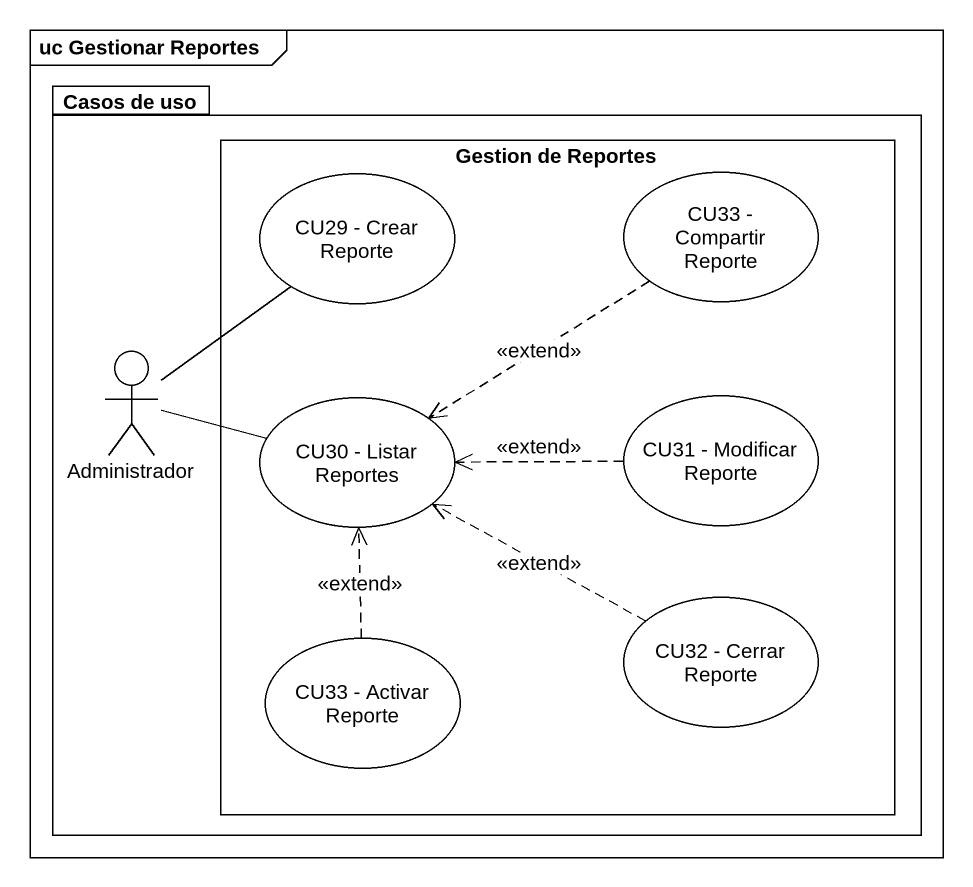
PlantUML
@startuml
mainframe uc Gestionar Reportes
package "Casos de uso" as Casos_de_uso #FFFFFF {
  rectangle "Gestion de Reportes" as Gestion_de_Reportes {
    usecase "CU29 - Crear Reporte" as CU29_Crear_Reporte #FFFFFF
    usecase "CU33 - Compartir Reporte" as CU33_Compartir_Reporte #FFFFFF
    usecase "CU30 - Listar Reportes" as CU30_Listar_Reportes #FFFFFF
    usecase "CU31 - Modificar Reporte" as CU31_Modificar_Reporte #FFFFFF
    usecase "CU33 - Activar Reporte" as CU33_Activar_Reporte #FFFFFF
    usecase "CU32 - Cerrar Reporte" as CU32_Cerrar_Reporte #FFFFFF
  }
  actor Administrador #FFFFFF
}
CU29_Crear_Reporte -- Administrador
CU33_Compartir_Reporte ..> CU30_Listar_Reportes : <<extend>>
CU30_Listar_Reportes -left- Administrador
CU31_Modificar_Reporte .left.> CU30_Listar_Reportes : <<extend>>
CU33_Activar_Reporte .up.> CU30_Listar_Reportes : <<extend>>
CU32_Cerrar_Reporte .left.> CU30_Listar_Reportes : <<extend>>
@enduml
